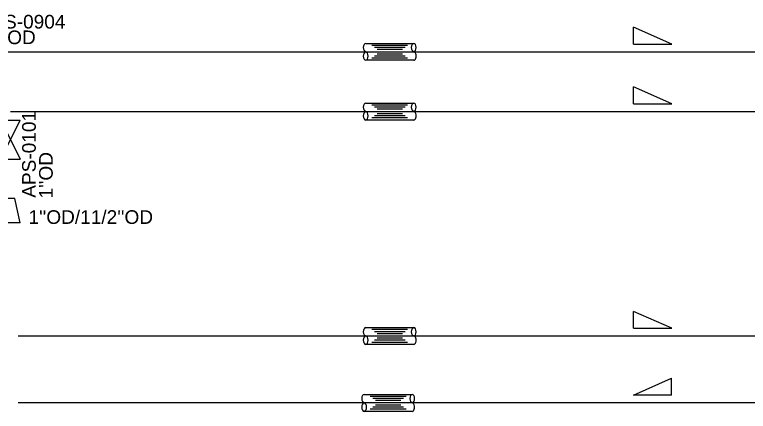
# Model space of a CAD drawing. Header units: millimetres. Extents: x -6754 to 5895, y -4820 to 1016.
# Drawn here: x -3415 to -3226.6, y -1273.3 to -1171.5 of the extents above; entities that cross this region are included whole.
import ezdxf
from ezdxf.enums import TextEntityAlignment as Align

# ---------------------------------------------------------------- set-up
doc = ezdxf.new("R2010")
doc.units = ezdxf.units.MM
doc.layers.get('0').update_dxf_attribs({"linetype": 'CONTINUOUS'})
for name, color, linetype in [('P---PEQID------', 7, 'CONTINUOUS'), ('P---PLINB-32002', 7, 'CONTINUOUS'), ('P---PLINB-CHWR006', 7, 'CONTINUOUS'), ('P---PLINB-PS019', 7, 'CONTINUOUS'), ('P---PLINB-PS02', 7, 'CONTINUOUS'), ('P---PLINB-WFIS002', 7, 'CONTINUOUS'), ('P---PREDD-TEXT-18-25', 3, 'CONTINUOUS'), ('P---PVLSD-TEXT-25-35', 2, 'CONTINUOUS'), ('P---TANKB-V01', 7, 'CONTINUOUS'), ('P---TANKB-V09', 7, 'CONTINUOUS'), ('VALVE', 6, 'CONTINUOUS')]:
    doc.layers.add(name, color=color, linetype=linetype)
doc.styles.get("Standard").update_dxf_attribs({"font": 'arial.ttf'})

# ---------------------------------------------------------------- blocks, each defined once
blk = doc.blocks.new('ADV')
at = {"color": 6}
blk.add_arc((1709.4, 811.99), 5.59, 26.5651, 153.4349, dxfattribs=at)
at = {"layer": 'VALVE'}
for p, q in [((1706.18, 821.46), (1712.63, 821.46)), ((1706.18, 821.46), (1706.18, 819.98)), ((1712.63, 821.46), (1712.63, 819.98)), ((1706.18, 820.72), (1712.63, 820.72)), ((1706.18, 819.98), (1712.63, 819.98)), ((1709.4, 817.58), (1709.4, 819.98)), ((1704.4, 814.49), (1704.4, 809.49)), ((1714.4, 814.49), (1704.4, 809.49)), ((1704.4, 814.49), (1714.4, 809.49)), ((1714.4, 814.49), (1714.4, 809.49))]:
    blk.add_line(p, q, dxfattribs=at)
blk = doc.blocks.new('phi_16777585356')
at = {"color": 0, "linetype": 'ByBlock'}
blk.add_blockref('ADV', (-1709.4, -811.99), dxfattribs=at)
at = {"flags": 1}
blk.add_attdef('PHI_CONNECTIONPOINT', (-5, 0), '', height=0.1, rotation=180, dxfattribs=at)
for tag, p in [('PHI_INSERTPOINT', (0, 0)), ('PHI_CONNECTIONPOINT', (5, 0))]:
    blk.add_attdef(tag, p, '', height=0.1, dxfattribs=at)
at = {"color": 7}
for tag, p in [('PRJ_TAG_B', (-12.54, -6.47)), ('DNCALC', (-8.39, -11.88))]:
    blk.add_attdef(tag, p, '', height=3.5, dxfattribs=at)
blk = doc.blocks.new('phi_16777588438')
at = {"color": 0, "linetype": 'ByBlock'}
blk.add_blockref('ADV', (-1709.4, -811.99), dxfattribs=at)
at = {"flags": 1}
blk.add_attdef('PHI_CONNECTIONPOINT', (-5, 0), '', height=0.1, rotation=180, dxfattribs=at)
for tag, p in [('PHI_INSERTPOINT', (0, 0)), ('PHI_CONNECTIONPOINT', (5, 0))]:
    blk.add_attdef(tag, p, '', height=0.1, dxfattribs=at)
at = {"color": 7}
for tag, p in [('PRJ_TAG_B', (-12.54, -6.47)), ('DNCALC', (-8.39, -11.88))]:
    blk.add_attdef(tag, p, '', height=3.5, dxfattribs=at)
blk = doc.blocks.new('A$C66D9105F')
at = {"color": 5}
for p, q in [((0, 0), (0, 4.35)), ((9.77, 0), (0, 4.35)), ((0, 0), (9.77, 0))]:
    blk.add_line(p, q, dxfattribs=at)
blk = doc.blocks.new('gbng')
at = {"color": 0, "linetype": 'Continuous'}
for p, q in [((102.13, 150.21), (146.62, 150.21)), ((146.62, 134.51), (102.13, 134.51))]:
    blk.add_line(p, q, dxfattribs=at)
at = {"color": 1, "linetype": 'Continuous'}
for p, q in [((107.81, 148.27), (140.94, 148.27)), ((110.22, 146.34), (138.53, 146.34)), ((112.62, 144.41), (136.12, 144.41)), ((107.81, 136.44), (140.94, 136.44)), ((110.22, 138.37), (138.53, 138.37)), ((112.62, 140.3), (136.12, 140.3))]:
    blk.add_line(p, q, dxfattribs=at)
at = {"color": 0, "linetype": 'Continuous'}
for centre, start_param, end_param in [((102.13, 146.28), 0, 3.141593), ((146.62, 138.43), 3.141593, 6.283185)]:
    blk.add_ellipse(centre, major_axis=(0, 3.93), ratio=0.568604, start_param=start_param, end_param=end_param, dxfattribs=at)
at = {"color": 0, "linetype": 'Continuous', "extrusion": (0, 0, -1)}
for centre, major_axis in [((146.62, 146.28), (0, 3.93)), ((102.13, 138.43), (0, -3.93))]:
    blk.add_ellipse(centre, major_axis=major_axis, ratio=0.568604, dxfattribs=at)
blk = doc.blocks.new('phi_16781898880')
at = {"color": 0, "linetype": 'ByBlock', "xscale": 0.395994, "yscale": 0.395994, "zscale": 0.395994}
blk.add_blockref('gbng', (-40.44, -56.37), dxfattribs=at)
at = {"flags": 1}
for p, rotation in [((0, 0), 180), ((17.62, 0), 90)]:
    blk.add_attdef('PHI_INSERTPOINT', p, '', height=0.1, rotation=rotation, dxfattribs=at)
blk = doc.blocks.new('ddbh')
at = {"color": 0, "linetype": 'Continuous'}
for p, q in [((102.13, 115.71), (146.62, 115.71)), ((146.62, 100.01), (102.13, 100.01))]:
    blk.add_line(p, q, dxfattribs=at)
at = {"color": 5, "linetype": 'Continuous'}
for p, q in [((107.81, 113.77), (140.94, 113.77)), ((110.22, 111.84), (138.53, 111.84)), ((112.62, 109.91), (136.12, 109.91)), ((107.81, 101.94), (140.94, 101.94)), ((110.22, 103.87), (138.53, 103.87)), ((112.62, 105.8), (136.12, 105.8))]:
    blk.add_line(p, q, dxfattribs=at)
at = {"color": 0, "linetype": 'Continuous'}
for centre, start_param, end_param in [((102.13, 111.78), 0, 3.141593), ((146.62, 103.93), 3.141593, 6.283185)]:
    blk.add_ellipse(centre, major_axis=(0, 3.93), ratio=0.568604, start_param=start_param, end_param=end_param, dxfattribs=at)
at = {"color": 0, "linetype": 'Continuous', "extrusion": (0, 0, -1)}
for centre, major_axis in [((146.62, 111.78), (0, 3.93)), ((102.13, 103.93), (0, -3.93))]:
    blk.add_ellipse(centre, major_axis=major_axis, ratio=0.568604, dxfattribs=at)
blk = doc.blocks.new('phi_16781899102')
at = {"color": 0, "linetype": 'ByBlock', "xscale": 0.395994, "yscale": 0.395994, "zscale": 0.395994}
blk.add_blockref('ddbh', (-40.44, -42.71), dxfattribs=at)
at = {"flags": 1}
for p, rotation in [((0, 0), 180), ((17.62, 0), 90)]:
    blk.add_attdef('PHI_INSERTPOINT', p, '', height=0.1, rotation=rotation, dxfattribs=at)
blk = doc.blocks.new('A$C25422821')
at = {"color": 6}
blk.add_line((15.86, 9.01), (15.86, 3.61), dxfattribs=at)
at = {"layer": 'VALVE', "color": 6}
for p, q in [((0, 12.63), (0, 0)), ((0, 12.63), (15.86, 9.01)), ((15.86, 3.61), (0, 0))]:
    blk.add_line(p, q, dxfattribs=at)
blk = doc.blocks.new('phi_15825407484')
at = {"color": 0, "linetype": 'ByBlock', "xscale": 0.3945994, "yscale": 0.3945994, "zscale": 0.3945994}
blk.add_blockref('A$C25422821', (-6.26, -2.49), dxfattribs=at)
at = {"flags": 1}
for tag in ['PHI_CONNECTIONPOINT', 'PHI_INSERTPOINT']:
    blk.add_attdef(tag, (-6.26, 0), '', height=0.1, rotation=180, dxfattribs=at)
blk.add_attdef('PHI_CONNECTIONPOINT', (0, 0), '', height=0.1, dxfattribs=at)
blk.add_attdef('SPECRED', (-9.78, -6.17), '', height=2.5)

msp = doc.modelspace()

# ---------------------------------------------------------------- linework, layer by layer
at = {"layer": 'P---PLINB-32002', "color": 32, "linetype": 'Continuous', "ltscale": 0.1}
msp.add_lwpolyline([(-3416.05, -1196.29), (-3014.53, -1196.29)], dxfattribs=at)
at = {"layer": 'P---PLINB-CHWR006', "color": 5, "linetype": 'Continuous', "ltscale": 0.1}
msp.add_lwpolyline([(-3212.15, -1271.09), (-3414.06, -1271.07)], dxfattribs=at)
at = {"layer": 'P---PLINB-PS02', "color": 32, "linetype": 'Continuous', "ltscale": 0.1}
for points in [[(-3414.06, -1253.89), (-3197.15, -1253.89)], [(-3414.06, -1253.89), (-3398.86, -1253.89)]]:
    msp.add_lwpolyline(points, dxfattribs=at)
at = {"layer": 'P---PLINB-WFIS002', "color": 92, "linetype": 'Continuous', "ltscale": 0.1}
msp.add_lwpolyline([(-3430.36, -1180.98), (-3012.53, -1180.98)], dxfattribs=at)

# ---------------------------------------------------------------- block references
for p in [(-3256.07, -1179.04), (-3256.07, -1194.36), (-3256.07, -1251.95)]:
    msp.add_blockref('A$C66D9105F', p)
at = {"xscale": -1}
msp.add_blockref('A$C66D9105F', (-3246.32, -1269.12), dxfattribs=at)
at = {"layer": 'P---PEQID------', "xscale": 0.7, "yscale": 0.7, "zscale": 0.7, "rotation": 180}
for name, p in [('phi_16781898880', (-3312.53, -1181.01)), ('phi_16781898880', (-3312.53, -1196.33)), ('phi_16781898880', (-3312.53, -1253.92)), ('phi_16781899102', (-3312.92, -1271.08))]:
    msp.add_blockref(name, p, dxfattribs=at)
at = {"layer": 'P---PLINB-PS019'}
ref = msp.add_blockref('phi_15825407484', (-3416.05, -1218.66), dxfattribs=dict(at, xscale=-1, rotation=270))
ref.add_attrib('SPECRED', "1''OD/11/2''OD", dxfattribs={"layer": 'P---PREDD-TEXT-18-25', "color": 7, "height": 3.5}).set_placement((-3379.47, -1221.66), align=Align.TOP_RIGHT)
at = {"layer": 'P---TANKB-V01'}
ref = msp.add_blockref('phi_16777588438', (-3416.05, -1203.55), dxfattribs=dict(at, rotation=90.00000000000001))
ref.add_attrib('DNCALC', "1''OD", (-3405.23, -1218.64), dxfattribs={"layer": 'P---PVLSD-TEXT-25-35', "color": 7, "height": 3.5, "rotation": 90})
ref.add_attrib('PRJ_TAG_B', 'APS-0101', (-3409.58, -1218.46), dxfattribs={"layer": 'P---PVLSD-TEXT-25-35', "color": 7, "height": 3.5, "rotation": 90})
at = {"layer": 'P---TANKB-V09'}
ref = msp.add_blockref('phi_16777585356', (-3435.36, -1180.98), dxfattribs=at)
ref.add_attrib('DNCALC', "1 1/2''OD", (-3429.66, -1179.04), dxfattribs={"layer": 'P---PVLSD-TEXT-25-35', "color": 7, "height": 3.5})
ref.add_attrib('PRJ_TAG_B', 'AWFIS-0904', (-3429.95, -1175.03), dxfattribs={"layer": 'P---PVLSD-TEXT-25-35', "color": 7, "height": 3.5})

doc.saveas('drawing.dxf')
